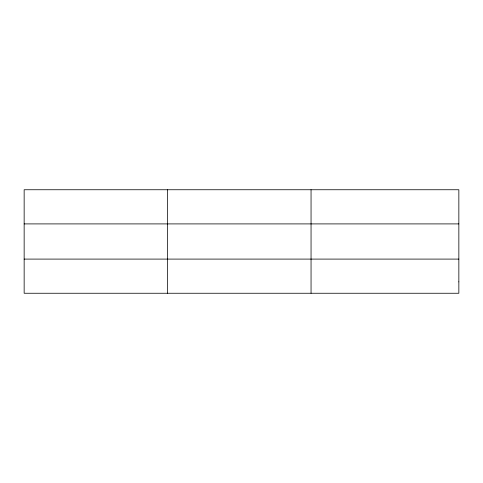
<?xml version="1.0" encoding="UTF-8"?>
<svg xmlns="http://www.w3.org/2000/svg" width="483" height="483" viewBox="0 0 483 483"><rect width="100%" height="100%" fill="white"/><g stroke="black" fill="none" stroke-linecap="round" stroke-linejoin="round"><path stroke-width="0.72" d="M167.601 189.747L167.601 293.253M311.052 189.747L311.052 293.253M24.15 223.907L458.85 223.907M24.15 259.093L458.85 259.093M458.85 281.867L458.85 293.253L24.15 293.253L24.15 189.747L458.85 189.747L458.85 281.867"/></g></svg>
